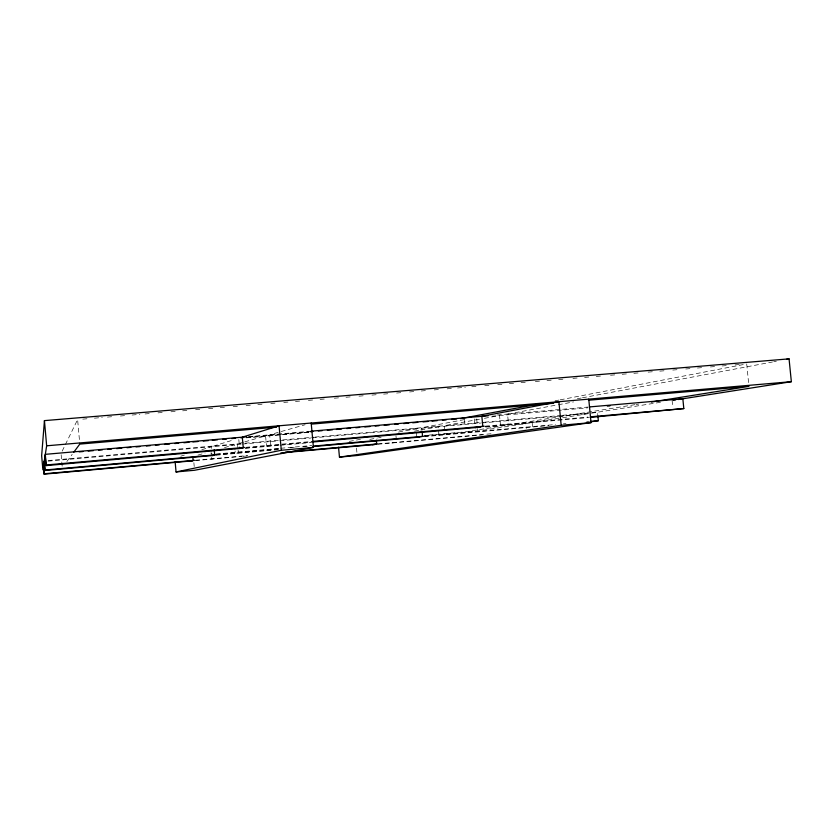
<?xml version="1.0" encoding="UTF-8"?>
<svg xmlns="http://www.w3.org/2000/svg" width="833" height="833" viewBox="0 0 833 833"><rect width="100%" height="100%" fill="white"/><g stroke="black" fill="none" stroke-linecap="round" stroke-linejoin="round"><path stroke-width="0.62" stroke-dasharray="4.17 3.12" d="M62.183 451.122L77.615 419.551L79.791 444.093M66.869 461.544L72.19 454.36M180.782 456.213L184.374 455.099M201.825 449.705L211.218 446.8L211.676 451.819M231.251 440.595L213.894 445.967L214.123 448.518M197.994 455.089L205.043 453.09M224.504 447.581L234.51 444.749L234.968 449.758M243.632 442.156L237.54 443.885L237.999 448.977M244.85 441.813L265.581 435.94L266.508 446.092L270.6 445.124L269.653 434.795L305.065 424.757M213.956 458.587L211.613 459.139L211.03 452.715M555.07 400.819L558.901 400.079M560.182 399.83L744.15 364.406M349.319 441.407L360.439 439.303M398.518 432.088L416.052 428.766L416.854 437.325M464.241 419.634L421.737 427.693L421.977 430.172M577.363 398.747L581.184 398.028M582.465 397.789L772.483 361.98M773.753 361.741L776.304 361.262M369.779 439.397L377.339 438.002M378.599 437.773L381.108 437.304M414.511 431.171L419.488 430.255M420.738 430.026L438.158 426.819L438.97 435.357L444.978 434.378L444.749 431.9M479.412 419.238L444.166 425.715L444.635 430.671M484.442 418.312L499.55 415.532L500.498 425.371L508.515 424.07L507.557 414.063L557.038 404.963M558.308 404.734L573.531 401.933M391.885 442.989L396.57 442.229M634.861 404.682L465.647 431.817L424.278 435.503M636.141 404.474L638.703 404.067M424.799 435.805L477.882 431.077L561.39 417.927M562.671 417.718L662.881 401.933M48.085 461.149L241.039 444.166M242.341 444.051L278.597 440.865M279.898 440.751L310.98 438.012M312.271 437.898L480.631 423.081M481.922 422.966L558.329 416.24M559.62 416.125L588.119 413.626M245.725 447.321L311.906 441.469M485.368 426.121L587.911 417.052M245.589 447.946L311.802 442.042M485.223 426.725L588.848 417.552M245.183 448.393L278.805 445.416M280.096 445.301L311.136 442.552M485.712 427.079L525.8 423.528L526.279 428.464M216.143 454.016L279.492 448.383M280.783 448.269L311.813 445.509M216.372 454.36L278.514 448.831M290.165 447.79L296.642 447.217M303.108 446.644L308.293 446.176M216.122 454.766L278.316 449.226M424.726 436.18L555.59 424.528M563.358 423.83L565.951 423.601M586.682 421.758L589.275 421.529M215.945 455.234L272.922 450.153M274.224 450.039L278.107 449.695M424.226 436.669L548.78 425.569M195.588 460.233L247.713 455.557M377.932 443.895L491.387 433.743M195.453 460.587L242.007 456.422M243.298 456.307L247.182 455.953M377.797 444.249L482.546 434.868M248.515 436.638L309.657 431.307M497.27 414.959L588.254 407.025M248.484 437.106L309.241 431.817M246.381 437.617L309.428 432.119M491.959 416.198L587.911 407.826M246.183 437.846L309.616 432.306M48.179 460.545L243.819 443.333M245.11 443.218L281.387 440.032M282.689 439.918L313.781 437.179M315.072 437.065L483.504 422.258M484.796 422.144L561.244 415.417M562.535 415.303L597.521 412.231L597.75 414.657M82.8 419.124L89.287 418.582M94.473 418.156L102.251 417.51M107.436 417.073L113.923 416.531M120.41 416L126.887 415.459M132.083 415.021L139.861 414.376M145.046 413.949L151.533 413.407M158.01 412.866L164.497 412.335M170.984 411.794L177.46 411.252M182.646 410.825L189.133 410.284M195.62 409.742L202.096 409.201M208.583 408.659L215.07 408.128M220.256 407.691L226.732 407.15M233.219 406.619L239.706 406.077M246.183 405.536L252.67 404.994M257.855 404.567L264.342 404.026M270.829 403.484L277.306 402.953M283.793 402.412L290.28 401.87M295.465 401.444L301.942 400.902M308.429 400.361L314.916 399.819M320.101 399.392L326.578 398.851M334.366 398.205L339.552 397.768M346.028 397.237L352.515 396.695M359.002 396.154L364.188 395.727M371.966 395.081L377.151 394.644M383.638 394.103L390.115 393.572M396.602 393.03L401.787 392.593M409.565 391.947L414.761 391.52M421.238 390.979L427.725 390.438M434.212 389.896L439.397 389.469M447.175 388.824L452.361 388.386M457.546 387.959L465.324 387.314M471.811 386.772L476.997 386.345M484.775 385.7L489.96 385.262M497.749 384.617L502.934 384.19M509.411 383.649L514.607 383.211M521.083 382.68L527.57 382.139M535.348 381.493L540.534 381.056M547.021 380.514L552.206 380.087M558.693 379.546L565.17 379.005M572.958 378.359L578.144 377.932M584.62 377.391L589.806 376.964M596.293 376.422L602.78 375.881M610.558 375.235L615.743 374.808M622.23 374.267L627.416 373.83M633.903 373.299L640.379 372.757M648.157 372.112L653.353 371.674M659.83 371.133L665.015 370.706M672.804 370.06L677.989 369.633M685.767 368.977L690.953 368.55M697.44 368.009L702.625 367.582M710.403 366.936L715.589 366.499M722.076 365.958L727.261 365.531M735.039 364.885L740.225 364.448M746.712 363.917L748.7 383.888M672.096 400.475L672.804 407.691M532.141 422.529L532.62 427.527M476.726 418.947L477.538 427.444M477.653 428.651L477.882 431.077M474.362 418.978L475.185 427.621M464.481 419.52L465.064 425.663M395.967 435.867L396.331 439.689M356.514 448.102L356.972 453.037M238.811 439.564L239.623 448.477M238.123 450.247L238.353 452.788L235.312 453.506L235.083 451.007M211.79 453.069L212.019 455.589M193.87 462.711L194.214 466.49M61.153 454.756L62.298 467.709"/><path stroke-width="1.25" d="M44.441 420.623L41.65 455.693L42.889 469.812L46.658 445.801L44.441 420.623L789.059 358.856L791.35 381.691L678.291 399.507M192.86 460.816L44.139 474.144L43.524 465.793M213.352 455.464L44.992 470.478L44.295 460.878M242.997 448.175L46.107 465.605L45.315 454.339L246.162 436.836M73.71 452.309L79.791 444.093L276.525 427.131M191.059 460.982L193.131 460.451L192.829 457.088M212.019 455.589L214.706 454.891L214.237 449.789M239.623 448.477L243.246 447.54L242.299 437.179L279.065 425.798L281.315 450.268L176.055 471.947L175.149 461.857M535.911 404.505L460.482 418.624M311.178 423.029L313.427 447.394L194.547 470.27L176.055 471.947M786.508 359.335L789.059 358.856M372.268 444.749L376.693 444.01L376.339 440.188M416.854 437.325L422.56 436.377L422.092 431.411M475.185 427.621L482.796 426.35L481.838 416.302L558.891 401.704L561.171 425.288L339.458 457.119L338.542 447.227M651.521 402.016L748.95 386.387L588.452 400.225M673.158 400.309L675.73 399.902M590.222 421.873L598.344 420.717L597.875 415.865M589.545 406.921L682.841 398.788L683.81 408.566L590.149 417.437M588.754 399.132L591.034 422.623L357.201 455.505L339.458 457.119M46.252 464.97L244.517 447.425M313.198 441.355L484.244 426.225M590.503 416.823L683.81 408.566M312.948 441.979L480.245 427.173M45.097 469.999L216.122 454.766M313.302 446.113L423.424 436.294M590.566 421.415L598.344 420.717M313.073 446.582L419.311 437.106M281.315 450.268L313.427 447.394M561.171 425.288L591.034 422.623M44.222 473.779L194.578 460.316M285.303 452.194L377.328 443.958M280.804 452.944L374.715 444.53M310.959 431.192L488.273 415.74M79.135 451.882L83.019 451.538M88.183 451.09L93.358 450.643M98.533 450.184L102.407 449.851M107.582 449.404L111.455 449.06M116.63 448.612L121.795 448.154M126.97 447.706L130.843 447.373M136.018 446.915L139.892 446.582M146.358 446.019L150.242 445.676M155.407 445.228L159.29 444.884M164.455 444.437L169.63 443.989M174.795 443.541L178.678 443.198M183.843 442.75L189.018 442.292M192.892 441.959L198.067 441.511M203.242 441.053L208.406 440.605M212.29 440.272L217.455 439.814M222.63 439.366L226.503 439.033M231.678 438.575L235.552 438.241M240.727 437.783L243.309 437.564M310.532 431.702L313.114 431.473M318.289 431.025L322.163 430.682M327.338 430.234L332.513 429.786M336.386 429.443L341.561 428.995M346.726 428.547L350.61 428.204M355.774 427.756L359.658 427.412M364.823 426.965L369.998 426.517M375.173 426.069L379.046 425.725M384.221 425.278L389.386 424.82M394.561 424.372L398.434 424.039M403.609 423.581L408.774 423.133M412.658 422.8L417.822 422.341M422.997 421.894L428.172 421.446M432.046 421.102L437.221 420.655M442.385 420.207L446.269 419.863M451.434 419.416L456.609 418.957M607.34 406.129L609.923 405.9M46.658 445.801L791.35 381.691M311.48 424.122L553.508 403.245M45.19 455.172L46.107 465.605M44.201 461.492L44.992 470.478M43.451 466.272L44.139 474.144"/></g></svg>
